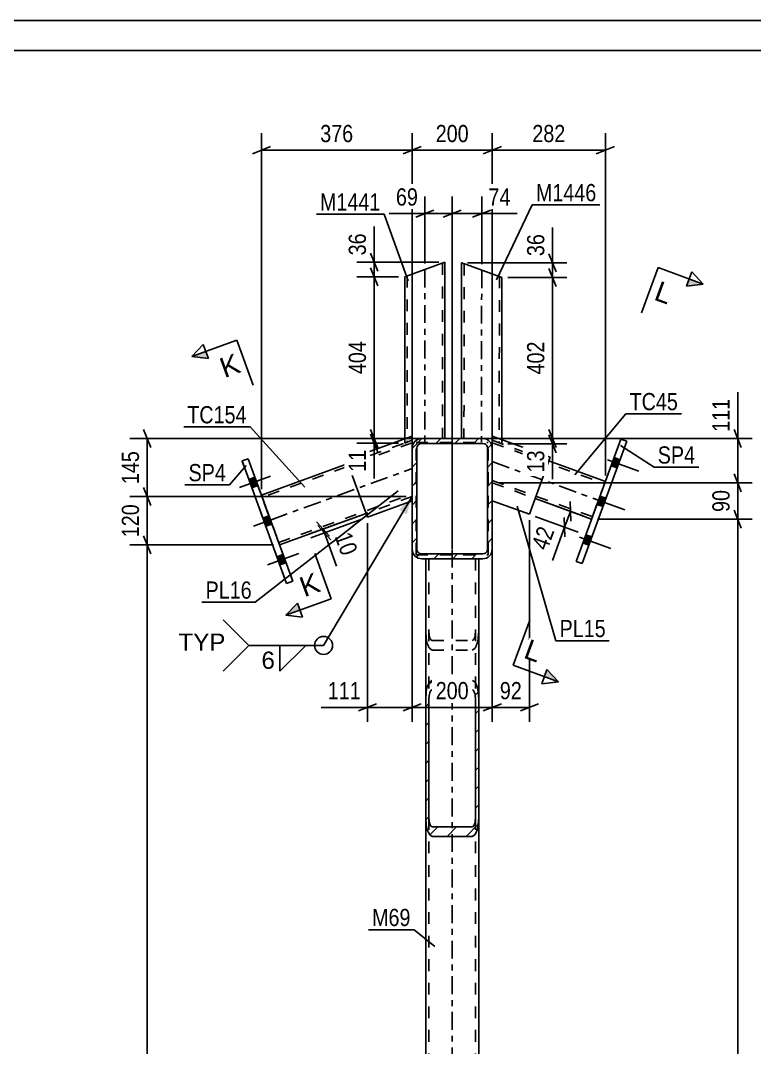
# Model space of a CAD drawing. Header units: millimetres. Extents: x -94 to 747, y -29 to 565.
# Drawn here: x 414.2 to 536.2, y 394 to 564.8 of the extents above; entities that cross this region are included whole.
import ezdxf

# ---------------------------------------------------------------- set-up
doc = ezdxf.new("R2010")
doc.units = ezdxf.units.MM
doc.linetypes.add('DXK_LINE_DOT2', pattern=[3.9198, 1.9599, -1.9599])
doc.linetypes.add('DXK_LINE_DOT3', pattern=[5.9187, 2.979, -0.9799, 0.9799, -0.9799])
doc.styles.add('Arial', font='ARIAL.TTF', dxfattribs={"height": 0.2})
doc.styles.add('Arial Narrow', font='ARIALN.TTF', dxfattribs={"height": 0.2})

# ---------------------------------------------------------------- blocks, each defined once
blk = doc.blocks.new('Unknown-708339396-24170')
at = {"color": 5, "linetype": 'Continuous'}
for p, q in [((746.57, 564.81), (-94.43, 564.81)), ((741.57, 559.81), (-89.43, 559.81))]:
    blk.add_line(p, q, dxfattribs=at)
blk = doc.blocks.new('Part-708339396-35506 - 35504')
at = {"linetype": 'Continuous'}
h = blk.add_hatch(dxfattribs=at)
h.set_pattern_fill('', scale=0.7, style=0, pattern_type=0)
h.set_pattern_definition([(45, (490.2597, 453.0879), (-1.57154, 1.57154), [])])
h.paths.add_polyline_path([(490.34, 451.88), (490.26, 453.09), (490.03, 454.11), (489.68, 454.79), (489.27, 455.03), (482.61, 455.03), (482.2, 454.79), (481.85, 454.11), (481.62, 453.09), (481.54, 451.88), (481.54, 432.23), (481.62, 431.02), (481.85, 430), (482.2, 429.32), (482.61, 429.08), (489.27, 429.08), (489.68, 429.32), (490.03, 430), (490.26, 431.02), (490.34, 432.23)])
h.paths.add_polyline_path([(489.77, 431.62), (489.65, 431.11), (489.48, 430.77), (489.27, 430.65), (482.61, 430.65), (482.4, 430.77), (482.23, 431.11), (482.11, 431.62), (482.07, 432.23), (482.07, 451.88), (482.11, 452.49), (482.23, 453), (482.4, 453.34), (482.61, 453.46), (489.27, 453.46), (489.48, 453.34), (489.65, 453), (489.77, 452.49), (489.81, 451.88), (489.81, 432.23)])
at = {"color": 2, "linetype": 'Continuous'}
for p, q in [((481.54, 475.26), (481.54, 451.88)), ((490.34, 475.26), (490.34, 451.88)), ((482.61, 455.03), (482.2, 454.79)), ((482.61, 455.03), (489.27, 455.03)), ((489.68, 454.79), (489.27, 455.03)), ((481.62, 453.09), (481.54, 451.88)), ((482.4, 453.34), (482.61, 453.46)), ((482.61, 453.46), (489.27, 453.46)), ((489.27, 453.46), (489.48, 453.34)), ((490.34, 451.88), (490.26, 453.09)), ((481.54, 432.23), (481.54, 451.88)), ((482.07, 451.88), (482.11, 452.49)), ((482.07, 432.23), (482.07, 451.88)), ((489.77, 452.49), (489.81, 451.88)), ((489.81, 432.23), (489.81, 451.88)), ((490.34, 432.23), (490.34, 451.88)), ((481.54, 432.23), (481.62, 431.02)), ((482.11, 431.62), (482.07, 432.23)), ((482.61, 430.65), (482.4, 430.77)), ((482.61, 430.65), (489.27, 430.65)), ((489.48, 430.77), (489.27, 430.65)), ((489.81, 432.23), (489.77, 431.62)), ((490.26, 431.02), (490.34, 432.23)), ((482.2, 429.32), (482.61, 429.08)), ((482.61, 429.08), (489.27, 429.08)), ((489.27, 429.08), (489.68, 429.32))]:
    blk.add_line(p, q, dxfattribs=at)
at = {"color": 7, "linetype": 'DXK_LINE_DOT2'}
for p, q in [((481.54, 475.26), (490.34, 475.26)), ((481.54, 475.26), (481.62, 475.26)), ((482.07, 475.26), (482.07, 432.23)), ((489.81, 475.26), (489.81, 432.23)), ((481.62, 462.03), (481.54, 463.23)), ((482.07, 463.23), (482.11, 462.63)), ((489.77, 462.63), (489.81, 463.23)), ((490.34, 463.23), (490.26, 462.03)), ((482.4, 461.78), (482.61, 461.66)), ((482.61, 461.66), (489.27, 461.66)), ((489.27, 461.66), (489.48, 461.78)), ((482.61, 460.08), (482.2, 460.32)), ((482.61, 460.08), (489.27, 460.08)), ((489.68, 460.32), (489.27, 460.08)), ((481.54, 451.88), (481.54, 432.23)), ((490.34, 451.88), (490.34, 432.23))]:
    blk.add_line(p, q, dxfattribs=at)
for centre, radius, start, end in [((485.29, 462.32), 3.68, 184.5911, 212.8753), ((483.95, 462.77), 1.84, 184.5911, 212.8753), ((487.93, 462.77), 1.84, 327.1247, 355.4089), ((486.59, 462.32), 3.68, 327.1247, 355.4089)]:
    blk.add_arc(centre, radius, start, end, dxfattribs=at)
at = {"color": 2, "linetype": 'Continuous'}
for centre, radius, start, end in [((485.29, 452.79), 3.68, 147.1247, 175.4089), ((486.59, 452.79), 3.68, 4.5911, 32.8753), ((483.95, 452.34), 1.84, 147.1247, 175.4089), ((487.93, 452.34), 1.84, 4.5911, 32.8753), ((485.29, 431.32), 3.68, 184.5911, 212.8753), ((483.95, 431.77), 1.84, 184.5911, 212.8753), ((487.93, 431.77), 1.84, 327.1247, 355.4089), ((486.59, 431.32), 3.68, 327.1247, 355.4089)]:
    blk.add_arc(centre, radius, start, end, dxfattribs=at)
blk = doc.blocks.new('Part-708339396-35505 - 35504')
at = {"linetype": 'Continuous'}
h = blk.add_hatch(dxfattribs=at)
h.set_pattern_fill('', scale=0.7, style=0, pattern_type=0)
h.set_pattern_definition([(45, (492.4858, 494.2755), (-1.57154, 1.57154), [])])
h.paths.add_polyline_path([(492.61, 493.66), (492.49, 494.28), (492.14, 494.79), (491.62, 495.14), (491.01, 495.26), (480.87, 495.26), (480.26, 495.14), (479.74, 494.79), (479.4, 494.28), (479.27, 493.66), (479.27, 476.86), (479.4, 476.25), (479.74, 475.73), (480.26, 475.38), (480.87, 475.26), (491.01, 475.26), (491.62, 475.38), (492.14, 475.73), (492.49, 476.25), (492.61, 476.86)])
h.paths.add_polyline_path([(491.75, 476.56), (491.57, 476.3), (491.31, 476.12), (491.01, 476.06), (480.87, 476.06), (480.57, 476.12), (480.31, 476.3), (480.14, 476.56), (480.07, 476.86), (480.07, 493.66), (480.14, 493.97), (480.31, 494.23), (480.57, 494.4), (480.87, 494.46), (491.01, 494.46), (491.31, 494.4), (491.57, 494.23), (491.75, 493.97), (491.81, 493.66), (491.81, 476.86)])
at = {"color": 7, "linetype": 'DXK_LINE_DOT2'}
for p, q in [((479.27, 493.66), (479.4, 494.28)), ((480.14, 493.97), (480.07, 493.66)), ((480.26, 495.14), (480.87, 495.26)), ((480.87, 494.46), (480.57, 494.4)), ((491.01, 495.26), (480.87, 495.26)), ((480.87, 494.46), (491.01, 494.46)), ((491.01, 495.26), (491.62, 495.14)), ((491.31, 494.4), (491.01, 494.46)), ((491.81, 493.66), (491.75, 493.97)), ((492.49, 494.28), (492.61, 493.66)), ((479.27, 493.66), (479.27, 476.86)), ((480.07, 476.86), (480.07, 493.66)), ((491.81, 476.86), (491.81, 493.66)), ((492.61, 476.86), (492.61, 493.66)), ((479.4, 476.25), (479.27, 476.86)), ((480.07, 476.86), (480.14, 476.56)), ((491.75, 476.56), (491.81, 476.86)), ((492.61, 476.86), (492.49, 476.25)), ((480.87, 475.26), (480.26, 475.38)), ((480.57, 476.12), (480.87, 476.06)), ((480.87, 476.06), (491.01, 476.06)), ((491.01, 475.26), (480.87, 475.26)), ((491.01, 476.06), (491.31, 476.12)), ((491.62, 475.38), (491.01, 475.26))]:
    blk.add_line(p, q, dxfattribs=at)
at = {"color": 2, "linetype": 'Continuous'}
for p, q in [((479.4, 494.28), (479.27, 493.66)), ((480.07, 493.66), (480.14, 493.97)), ((480.87, 495.26), (480.26, 495.14)), ((480.57, 494.4), (480.87, 494.46)), ((480.87, 495.26), (480.87, 495.26)), ((480.87, 495.26), (491.01, 495.26)), ((480.87, 494.46), (480.87, 494.46)), ((480.87, 494.46), (491.01, 494.46)), ((491.01, 495.26), (491.01, 495.26)), ((491.62, 495.14), (491.01, 495.26)), ((491.01, 494.46), (491.01, 494.46)), ((491.01, 494.46), (491.31, 494.4)), ((491.75, 493.97), (491.81, 493.66)), ((492.61, 493.66), (492.49, 494.28)), ((479.27, 493.66), (479.27, 493.66)), ((479.27, 476.86), (479.27, 493.66)), ((480.07, 493.66), (480.07, 493.66)), ((480.07, 476.86), (480.07, 493.66)), ((491.81, 493.66), (491.81, 493.66)), ((491.81, 476.86), (491.81, 493.66)), ((492.61, 493.66), (492.61, 493.66)), ((492.61, 476.86), (492.61, 493.66)), ((479.27, 476.86), (479.27, 476.86)), ((479.27, 476.86), (479.4, 476.25)), ((480.07, 476.86), (480.07, 476.86)), ((480.14, 476.56), (480.07, 476.86)), ((491.81, 476.86), (491.75, 476.56)), ((491.81, 476.86), (491.81, 476.86)), ((492.49, 476.25), (492.61, 476.86)), ((492.61, 476.86), (492.61, 476.86)), ((480.26, 475.38), (480.87, 475.26)), ((480.87, 476.06), (480.57, 476.12)), ((480.87, 476.06), (480.87, 476.06)), ((480.87, 476.06), (491.01, 476.06)), ((480.87, 475.26), (480.87, 475.26)), ((480.87, 475.26), (491.01, 475.26)), ((491.31, 476.12), (491.01, 476.06)), ((491.01, 476.06), (491.01, 476.06)), ((491.01, 475.26), (491.62, 475.38)), ((491.01, 475.26), (491.01, 475.26))]:
    blk.add_line(p, q, dxfattribs=at)
at = {"color": 7, "linetype": 'DXK_LINE_DOT3'}
blk.add_line((485.94, 485.26), (485.94, 485.26), dxfattribs=at)
at = {"color": 7, "linetype": 'DXK_LINE_DOT2'}
for centre, radius, start, end in [((480.87, 493.66), 1.6, 112.5, 157.5), ((480.87, 493.66), 0.8, 112.5, 157.5), ((491.01, 493.66), 0.8, 22.5, 67.5), ((491.01, 493.66), 1.6, 22.5, 67.5), ((480.87, 476.86), 1.6, 202.5, 247.5), ((480.87, 476.86), 0.8, 202.5, 247.5), ((491.01, 476.86), 0.8, 292.5, 337.5), ((491.01, 476.86), 1.6, 292.5, 337.5)]:
    blk.add_arc(centre, radius, start, end, dxfattribs=at)
at = {"color": 2, "linetype": 'Continuous'}
for centre, radius, start, end in [((480.87, 493.66), 1.6, 112.5, 157.5), ((480.87, 493.66), 0.8, 112.5, 157.5), ((491.01, 493.66), 0.8, 22.5, 67.5), ((491.01, 493.66), 1.6, 22.5, 67.5), ((480.87, 476.86), 1.6, 202.5, 247.5), ((480.87, 476.86), 0.8, 202.5, 247.5), ((491.01, 476.86), 0.8, 292.5, 337.5), ((491.01, 476.86), 1.6, 292.5, 337.5)]:
    blk.add_arc(centre, radius, start, end, dxfattribs=at)
blk = doc.blocks.new('Part-708339396-35509 - 35504')
at = {"color": 7, "linetype": 'DXK_LINE_DOT3'}
blk.add_line((485.94, 272.6), (485.94, 485.26), dxfattribs=at)
at = {"color": 7, "linetype": 'DXK_LINE_DOT2'}
for p, q in [((490.34, 475.26), (481.54, 475.26)), ((481.54, 475.26), (481.54, 432.23)), ((490.34, 475.26), (481.54, 475.26)), ((482.07, 475.26), (482.07, 282.6)), ((489.81, 475.26), (489.81, 282.6)), ((490.34, 475.26), (490.34, 432.23))]:
    blk.add_line(p, q, dxfattribs=at)
at = {"color": 2, "linetype": 'Continuous'}
for p, q in [((481.54, 432.23), (481.54, 325.64)), ((490.34, 432.23), (490.34, 325.64))]:
    blk.add_line(p, q, dxfattribs=at)
blk = doc.blocks.new('Part-708339396-35512 - 35504')
at = {"color": 7, "linetype": 'DXK_LINE_DOT2'}
for p, q in [((492.61, 494.97), (492.61, 487.88)), ((492.61, 494.97), (502, 491.55)), ((492.61, 494.55), (511.26, 487.76)), ((492.61, 488.31), (509.26, 482.24)), ((492.61, 487.88), (499.72, 485.29)), ((511.4, 488.13), (509.12, 481.87))]:
    blk.add_line(p, q, dxfattribs=at)
at = {"color": 7, "linetype": 'DXK_LINE_DOT3'}
blk.add_line((492.61, 491.43), (510.26, 485), dxfattribs=at)
at = {"color": 2, "linetype": 'Continuous'}
for p, q in [((511.4, 488.13), (502, 491.55)), ((499.72, 485.29), (509.12, 481.87))]:
    blk.add_line(p, q, dxfattribs=at)
blk = doc.blocks.new('Part-708339396-35532 - 35504')
at = {"color": 7, "linetype": 'DXK_LINE_DOT2'}
for p, q in [((479.27, 494.54), (454.35, 485.47)), ((468.62, 491.09), (479.27, 494.97)), ((479.27, 494.97), (479.27, 485.6)), ((454.22, 485.85), (457.23, 477.58)), ((457.23, 477.58), (454.22, 485.85)), ((454.22, 485.85), (454.22, 485.85)), ((454.22, 485.85), (454.22, 485.85)), ((454.35, 485.47), (454.35, 485.47)), ((457.09, 477.95), (479.27, 486.03)), ((479.27, 485.6), (471.63, 482.82)), ((457.09, 477.95), (457.09, 477.95)), ((457.23, 477.58), (457.23, 477.58)), ((457.23, 477.58), (457.23, 477.58))]:
    blk.add_line(p, q, dxfattribs=at)
at = {"color": 2, "linetype": 'Continuous'}
for p, q in [((454.22, 485.85), (468.62, 491.09)), ((457.23, 477.58), (471.63, 482.82))]:
    blk.add_line(p, q, dxfattribs=at)
at = {"color": 7, "linetype": 'DXK_LINE_DOT3'}
blk.add_line((455.72, 481.71), (479.27, 490.28), dxfattribs=at)
blk = doc.blocks.new('Part-708339396-35534 - 35504')
at = {"color": 2, "linetype": 'Continuous'}
for p, q in [((452.02, 491.89), (451.01, 491.53)), ((451.01, 491.53), (451.01, 491.53)), ((458.42, 471.17), (451.01, 491.53)), ((452.02, 491.89), (452.02, 491.89)), ((452.02, 491.89), (459.43, 471.53)), ((459.43, 471.53), (458.42, 471.17)), ((458.42, 471.17), (458.42, 471.17)), ((459.43, 471.53), (459.43, 471.53))]:
    blk.add_line(p, q, dxfattribs=at)
at = {"color": 7, "linetype": 'DXK_LINE_DOT2'}
for p, q in [((458.42, 471.17), (451.01, 491.53)), ((452.02, 491.89), (459.43, 471.53))]:
    blk.add_line(p, q, dxfattribs=at)
blk = doc.blocks.new('Part-708339396-35535 - 35504')
at = {"color": 2, "linetype": 'Continuous'}
for p, q in [((506.56, 474.82), (513.97, 495.18)), ((514.97, 494.82), (507.56, 474.46)), ((513.97, 495.18), (514.97, 494.82)), ((507.56, 474.46), (506.56, 474.82))]:
    blk.add_line(p, q, dxfattribs=at)
blk = doc.blocks.new('Part-708339396-35549 - 35504')
at = {"color": 2, "linetype": 'Continuous'}
for p, q in [((502.23, 492.18), (492.61, 495.68)), ((492.61, 495.68), (492.61, 493.66)), ((498.77, 482.66), (502.23, 492.18)), ((492.61, 484.9), (498.77, 482.66))]:
    blk.add_line(p, q, dxfattribs=at)
at = {"color": 7, "linetype": 'DXK_LINE_DOT2'}
blk.add_line((492.61, 493.66), (492.61, 484.9), dxfattribs=at)
blk = doc.blocks.new('Bolt-708339396-35621 - 35504')
at = {"linetype": 'Continuous'}
for points in [[(453.63, 487.44), (453.13, 488.82), (452.13, 488.46), (452.63, 487.08)], [(453.63, 487.44), (453.13, 488.82), (452.13, 488.46), (452.63, 487.08)], [(453.63, 487.44), (453.13, 488.82), (452.13, 488.46), (452.63, 487.08)], [(455.97, 481.02), (455.47, 482.4), (454.47, 482.04), (454.97, 480.66)], [(455.97, 481.02), (455.47, 482.4), (454.47, 482.04), (454.97, 480.66)], [(458.31, 474.6), (457.81, 475.98), (456.8, 475.61), (457.31, 474.24)], [(458.31, 474.6), (457.81, 475.98), (456.8, 475.61), (457.31, 474.24)], [(458.31, 474.6), (457.81, 475.98), (456.8, 475.61), (457.31, 474.24)]]:
    blk.add_hatch(color=1, dxfattribs=at).paths.add_polyline_path(points)
at = {"color": 1, "linetype": 'Continuous'}
for p, q in [((450.56, 487.11), (455.76, 489)), ((450.56, 487.11), (455.76, 489)), ((450.56, 487.11), (455.76, 489)), ((452.13, 488.46), (453.13, 488.82)), ((452.13, 488.46), (453.13, 488.82)), ((452.13, 488.46), (453.13, 488.82)), ((452.63, 487.08), (453.63, 487.44)), ((452.63, 487.08), (453.63, 487.44)), ((452.63, 487.08), (453.63, 487.44)), ((452.9, 480.69), (458.1, 482.58)), ((452.9, 480.69), (458.1, 482.58)), ((454.47, 482.04), (455.47, 482.4)), ((454.47, 482.04), (455.47, 482.4)), ((454.97, 480.66), (455.97, 481.02)), ((454.97, 480.66), (455.97, 481.02)), ((455.24, 474.26), (460.44, 476.16)), ((455.24, 474.26), (460.44, 476.16)), ((455.24, 474.26), (460.44, 476.16)), ((456.8, 475.61), (457.81, 475.98)), ((456.8, 475.61), (457.81, 475.98)), ((456.8, 475.61), (457.81, 475.98)), ((457.31, 474.24), (458.31, 474.6)), ((457.31, 474.24), (458.31, 474.6)), ((457.31, 474.24), (458.31, 474.6))]:
    blk.add_line(p, q, dxfattribs=at)
blk = doc.blocks.new('Part-708339396-35550 - 35504')
at = {"color": 2, "linetype": 'Continuous'}
for p, q in [((479.27, 495.68), (468.39, 491.72)), ((479.27, 495.68), (479.27, 493.66)), ((471.86, 482.2), (468.39, 491.72)), ((479.27, 484.9), (471.86, 482.2))]:
    blk.add_line(p, q, dxfattribs=at)
at = {"color": 7, "linetype": 'DXK_LINE_DOT2'}
blk.add_line((479.27, 493.66), (479.27, 484.9), dxfattribs=at)
blk = doc.blocks.new('Part-708339396-35561 - 35504')
at = {"color": 2, "linetype": 'Continuous'}
for p, q in [((484.7, 524.62), (478.04, 522.19)), ((484.7, 524.62), (484.7, 495.26)), ((478.04, 522.19), (478.04, 495.23)), ((480.87, 495.26), (479.27, 495.26))]:
    blk.add_line(p, q, dxfattribs=at)
at = {"color": 7, "linetype": 'DXK_LINE_DOT3'}
blk.add_line((481.37, 523.4), (481.37, 494.52), dxfattribs=at)
at = {"color": 7, "linetype": 'DXK_LINE_DOT2'}
for p, q in [((484.27, 524.46), (484.3, 524.47)), ((484.3, 524.47), (484.3, 495.26)), ((478.44, 522.34), (478.44, 494.66)), ((478.04, 494.52), (478.04, 495.23)), ((478.84, 494.81), (478.04, 494.52)), ((479.27, 494.97), (478.84, 494.81)), ((479.27, 495.26), (479.27, 494.97)), ((484.7, 495.26), (480.87, 495.26))]:
    blk.add_line(p, q, dxfattribs=at)
blk = doc.blocks.new('Part-708339396-35564 - 35504')
at = {"color": 2, "linetype": 'Continuous'}
for p, q in [((487.5, 495.26), (487.51, 524.5)), ((487.51, 524.5), (487.57, 524.48)), ((487.57, 524.48), (487.75, 524.41)), ((487.75, 524.41), (488.31, 524.21)), ((488.31, 524.21), (494.18, 522.07)), ((494.18, 522.07), (494.17, 495.11)), ((491.01, 495.26), (492.61, 495.26))]:
    blk.add_line(p, q, dxfattribs=at)
at = {"color": 7, "linetype": 'DXK_LINE_DOT2'}
for p, q in [((487.75, 524.41), (488.16, 524.26)), ((487.91, 524.35), (487.9, 495.26)), ((487.91, 524.35), (487.94, 524.34)), ((488, 524.32), (488.31, 524.21)), ((493.78, 522.22), (493.77, 494.55)), ((491.01, 495.26), (487.5, 495.26)), ((492.61, 495.26), (492.61, 494.97)), ((492.61, 494.97), (494.17, 494.41)), ((494.17, 495.11), (494.17, 494.41))]:
    blk.add_line(p, q, dxfattribs=at)
at = {"color": 7, "linetype": 'DXK_LINE_DOT3'}
blk.add_line((490.84, 523.28), (490.83, 494.41), dxfattribs=at)
blk = doc.blocks.new('Part-708339396-35572 - 35504')
at = {"color": 7, "linetype": 'DXK_LINE_DOT2'}
for p, q in [((479.94, 475.93), (479.94, 494.6)), ((479.94, 494.6), (491.94, 494.6)), ((491.94, 475.93), (491.94, 494.6)), ((479.94, 475.93), (491.94, 475.93))]:
    blk.add_line(p, q, dxfattribs=at)
blk = doc.blocks.new('Bolt-708339396-35622 - 35504')
at = {"linetype": 'Continuous'}
for points in [[(513.35, 490.37), (513.85, 491.75), (512.85, 492.11), (512.35, 490.73)], [(513.35, 490.37), (513.85, 491.75), (512.85, 492.11), (512.35, 490.73)], [(513.35, 490.37), (513.85, 491.75), (512.85, 492.11), (512.35, 490.73)], [(511.01, 483.95), (511.51, 485.33), (510.51, 485.69), (510.01, 484.31)], [(511.01, 483.95), (511.51, 485.33), (510.51, 485.69), (510.01, 484.31)], [(508.68, 477.53), (509.18, 478.9), (508.17, 479.27), (507.67, 477.89)], [(508.68, 477.53), (509.18, 478.9), (508.17, 479.27), (507.67, 477.89)], [(508.68, 477.53), (509.18, 478.9), (508.17, 479.27), (507.67, 477.89)]]:
    blk.add_hatch(color=1, dxfattribs=at).paths.add_polyline_path(points)
at = {"color": 1, "linetype": 'Continuous'}
for p, q in [((512.85, 492.11), (513.85, 491.75)), ((512.85, 492.11), (513.85, 491.75)), ((512.85, 492.11), (513.85, 491.75)), ((511.78, 491.72), (516.98, 489.83)), ((511.78, 491.72), (516.98, 489.83)), ((511.78, 491.72), (516.98, 489.83)), ((512.35, 490.73), (513.35, 490.37)), ((512.35, 490.73), (513.35, 490.37)), ((512.35, 490.73), (513.35, 490.37)), ((509.45, 485.3), (514.65, 483.41)), ((509.45, 485.3), (514.65, 483.41)), ((510.51, 485.69), (511.51, 485.33)), ((510.51, 485.69), (511.51, 485.33)), ((510.01, 484.31), (511.01, 483.95)), ((510.01, 484.31), (511.01, 483.95)), ((507.11, 478.88), (512.31, 476.98)), ((507.11, 478.88), (512.31, 476.98)), ((507.11, 478.88), (512.31, 476.98)), ((508.17, 479.27), (509.18, 478.9)), ((508.17, 479.27), (509.18, 478.9)), ((508.17, 479.27), (509.18, 478.9)), ((507.67, 477.89), (508.68, 477.53)), ((507.67, 477.89), (508.68, 477.53)), ((507.67, 477.89), (508.68, 477.53))]:
    blk.add_line(p, q, dxfattribs=at)
blk = doc.blocks.new('StraightDimension-708339396-38574 - 35504')
at = {"color": 7, "linetype": 'Continuous'}
for p, q in [((502, 526), (503.2, 523)), ((488.51, 524.5), (505, 524.5)), ((503.2, 520.57), (502, 523.57)), ((502.6, 522.07), (502.6, 524.5)), ((495.18, 522.07), (505, 522.07))]:
    blk.add_line(p, q, dxfattribs=at)
at = {"color": 0}
blk.add_wipeout([(501.85, 529.88), (497.65, 529.88), (497.65, 525.02), (501.85, 525.02)], dxfattribs=at)
at = {"color": 7, "linetype": 'Continuous'}
blk.add_line((502.6, 524.5), (502.6, 530.4), dxfattribs=at)
blk.add_line((502.6, 524.5), (502.6, 530.4), dxfattribs=at)
at = {"color": 3, "style": 'Arial Narrow'}
blk.add_text('36', height=2.863, rotation=90.0002, dxfattribs=at).set_placement((501.25, 525.62))
blk = doc.blocks.new('StraightDimension-708339396-38019 - 35504')
at = {"color": 7, "linetype": 'Continuous'}
for p, q in [((434.62, 496.76), (435.82, 493.76)), ((481.79, 495.26), (432.37, 495.26)), ((435.22, 485.6), (435.22, 495.26)), ((435.82, 484.1), (434.62, 487.1)), ((478.27, 485.6), (432.37, 485.6))]:
    blk.add_line(p, q, dxfattribs=at)
at = {"color": 0}
blk.add_wipeout([(434.47, 493.77), (430.27, 493.77), (430.27, 487.09), (434.47, 487.09)], dxfattribs=at)
at = {"color": 3, "style": 'Arial Narrow'}
blk.add_text('145', height=2.863, rotation=90.0002, dxfattribs=at).set_placement((433.87, 487.69))
blk = doc.blocks.new('StraightDimension-708339396-38020 - 35504')
at = {"color": 7, "linetype": 'Continuous'}
for p, q in [((434.62, 487.1), (435.82, 484.1)), ((478.27, 485.6), (432.37, 485.6)), ((435.22, 477.58), (435.22, 485.6)), ((435.82, 476.08), (434.62, 479.08)), ((456.23, 477.58), (432.37, 477.58))]:
    blk.add_line(p, q, dxfattribs=at)
at = {"color": 0}
blk.add_wipeout([(434.47, 484.93), (430.27, 484.93), (430.27, 478.25), (434.47, 478.25)], dxfattribs=at)
at = {"color": 3, "style": 'Arial Narrow'}
blk.add_text('120', height=2.863, rotation=90.0002, dxfattribs=at).set_placement((433.87, 478.85))
blk = doc.blocks.new('StraightDimension-708339396-38021 - 35504')
at = {"color": 7, "linetype": 'Continuous'}
for p, q in [((435.82, 476.08), (434.62, 479.08)), ((456.23, 477.58), (432.37, 477.58)), ((435.22, 273.27), (435.22, 477.58))]:
    blk.add_line(p, q, dxfattribs=at)
blk = doc.blocks.new('StraightDimension-708339396-38144 - 35504')
at = {"color": 7, "linetype": 'Continuous'}
for p, q in [((532.8, 496.76), (534, 493.76)), ((492.01, 495.26), (535.8, 495.26)), ((533.4, 487.88), (533.4, 495.26)), ((534, 486.38), (532.8, 489.38)), ((493.61, 487.88), (535.8, 487.88))]:
    blk.add_line(p, q, dxfattribs=at)
at = {"color": 0}
blk.add_wipeout([(532.65, 502.47), (528.45, 502.47), (528.45, 495.79), (532.65, 495.79)], dxfattribs=at)
at = {"color": 7, "linetype": 'Continuous'}
blk.add_line((533.4, 495.26), (533.4, 503), dxfattribs=at)
blk.add_line((533.4, 495.26), (533.4, 503), dxfattribs=at)
at = {"color": 3, "style": 'Arial Narrow'}
blk.add_text('111', height=2.863, rotation=90.0002, dxfattribs=at).set_placement((532.05, 496.39))
blk = doc.blocks.new('StraightDimension-708339396-38576 - 35504')
at = {"color": 7, "linetype": 'Continuous'}
for p, q in [((502, 496.76), (503.2, 493.76)), ((503.2, 492.91), (502, 495.91)), ((492.01, 495.26), (505, 495.26)), ((495.17, 494.41), (505, 494.41)), ((502.6, 494.41), (502.6, 495.26))]:
    blk.add_line(p, q, dxfattribs=at)
at = {"color": 0}
blk.add_wipeout([(501.85, 493.88), (497.65, 493.88), (497.65, 489.03), (501.85, 489.03)], dxfattribs=at)
at = {"color": 7, "linetype": 'Continuous'}
blk.add_line((502.6, 494.41), (502.6, 488.5), dxfattribs=at)
blk.add_line((502.6, 494.41), (502.6, 488.5), dxfattribs=at)
at = {"color": 3, "style": 'Arial Narrow'}
blk.add_text('13', height=2.863, rotation=90.0002, dxfattribs=at).set_placement((501.25, 489.63))
blk = doc.blocks.new('StraightDimension-708339396-38145 - 35504')
at = {"color": 7, "linetype": 'Continuous'}
for p, q in [((532.8, 489.38), (534, 486.38)), ((493.61, 487.88), (535.8, 487.88)), ((533.4, 481.87), (533.4, 487.88)), ((510.12, 481.87), (535.8, 481.87)), ((534, 480.37), (532.8, 483.37))]:
    blk.add_line(p, q, dxfattribs=at)
at = {"color": 0}
blk.add_wipeout([(532.65, 487.3), (528.45, 487.3), (528.45, 482.45), (532.65, 482.45)], dxfattribs=at)
at = {"color": 3, "style": 'Arial Narrow'}
blk.add_text('90', height=2.863, rotation=90.0002, dxfattribs=at).set_placement((532.05, 483.05))
blk = doc.blocks.new('StraightDimension-708339396-38146 - 35504')
at = {"color": 7, "linetype": 'Continuous'}
for p, q in [((510.12, 481.87), (535.8, 481.87)), ((534, 480.37), (532.8, 483.37)), ((533.4, 272.45), (533.4, 481.87))]:
    blk.add_line(p, q, dxfattribs=at)
blk = doc.blocks.new('StraightDimension-708339396-38414 - 35504')
at = {"color": 7, "linetype": 'Continuous'}
for p, q in [((492.61, 494.66), (492.61, 546.08)), ((511.4, 489.13), (511.4, 546.08)), ((494.11, 543.83), (491.11, 542.63)), ((509.9, 542.63), (512.9, 543.83)), ((492.61, 543.23), (511.4, 543.23))]:
    blk.add_line(p, q, dxfattribs=at)
at = {"color": 0}
blk.add_wipeout([(505.35, 543.98), (505.35, 548.18), (498.66, 548.18), (498.66, 543.98)], dxfattribs=at)
at = {"color": 3, "style": 'Arial Narrow'}
blk.add_text('282', height=2.863, dxfattribs=at).set_placement((499.26, 544.58))
blk = doc.blocks.new('StraightDimension-708339396-38415 - 35504')
at = {"color": 7, "linetype": 'Continuous'}
for p, q in [((479.27, 494.66), (479.27, 546.08)), ((492.61, 494.66), (492.61, 546.08)), ((480.77, 543.83), (477.77, 542.63)), ((491.11, 542.63), (494.11, 543.83)), ((479.27, 543.23), (492.61, 543.23))]:
    blk.add_line(p, q, dxfattribs=at)
at = {"color": 0}
blk.add_wipeout([(489.28, 543.98), (489.28, 548.18), (482.6, 548.18), (482.6, 543.98)], dxfattribs=at)
at = {"color": 3, "style": 'Arial Narrow'}
blk.add_text('200', height=2.863, dxfattribs=at).set_placement((483.2, 544.58))
blk = doc.blocks.new('StraightDimension-708339396-38416 - 35504')
at = {"color": 7, "linetype": 'Continuous'}
for p, q in [((454.22, 486.85), (454.22, 546.08)), ((479.27, 494.66), (479.27, 546.08)), ((455.72, 543.83), (452.72, 542.63)), ((477.77, 542.63), (480.77, 543.83)), ((454.22, 543.23), (479.27, 543.23))]:
    blk.add_line(p, q, dxfattribs=at)
at = {"color": 0}
blk.add_wipeout([(470.09, 543.98), (470.09, 548.18), (463.4, 548.18), (463.4, 543.98)], dxfattribs=at)
at = {"color": 3, "style": 'Arial Narrow'}
blk.add_text('376', height=2.863, dxfattribs=at).set_placement((464, 544.58))
blk = doc.blocks.new('StraightDimension-708339396-38457 - 35504')
at = {"color": 7, "linetype": 'Continuous'}
for p, q in [((485.94, 476.93), (485.94, 535.53)), ((490.84, 524.28), (490.84, 535.53)), ((484.44, 532.08), (487.44, 533.28)), ((492.34, 533.28), (489.34, 532.08)), ((485.94, 532.68), (490.84, 532.68))]:
    blk.add_line(p, q, dxfattribs=at)
at = {"color": 0}
blk.add_wipeout([(496.23, 533.43), (496.23, 537.63), (491.37, 537.63), (491.37, 533.43)], dxfattribs=at)
at = {"color": 7, "linetype": 'Continuous'}
blk.add_line((490.84, 532.68), (496.75, 532.68), dxfattribs=at)
blk.add_line((490.84, 532.68), (496.75, 532.68), dxfattribs=at)
at = {"color": 3, "style": 'Arial Narrow'}
blk.add_text('74', height=2.863, dxfattribs=at).set_placement((491.97, 534.03))
blk = doc.blocks.new('StraightDimension-708339396-38458 - 35504')
at = {"color": 7, "linetype": 'Continuous'}
for p, q in [((481.37, 524.4), (481.37, 535.53)), ((485.94, 476.93), (485.94, 535.53)), ((479.87, 532.08), (482.87, 533.28)), ((487.44, 533.28), (484.44, 532.08)), ((481.37, 532.68), (485.94, 532.68))]:
    blk.add_line(p, q, dxfattribs=at)
at = {"color": 0}
blk.add_wipeout([(480.85, 533.43), (480.85, 537.63), (475.99, 537.63), (475.99, 533.43)], dxfattribs=at)
at = {"color": 7, "linetype": 'Continuous'}
blk.add_line((481.37, 532.68), (475.47, 532.68), dxfattribs=at)
blk.add_line((481.37, 532.68), (475.47, 532.68), dxfattribs=at)
at = {"color": 3, "style": 'Arial Narrow'}
blk.add_text('69', height=2.863, dxfattribs=at).set_placement((476.59, 534.03))
blk = doc.blocks.new('StraightDimension-708339396-38482 - 35504')
at = {"color": 7, "linetype": 'Continuous'}
for p, q in [((483.7, 524.62), (470.1, 524.62)), ((472.35, 526.12), (473.55, 523.12)), ((472.95, 522.19), (472.95, 524.62)), ((473.55, 520.69), (472.35, 523.69)), ((477.04, 522.19), (470.1, 522.19))]:
    blk.add_line(p, q, dxfattribs=at)
at = {"color": 0}
blk.add_wipeout([(472.2, 530), (468, 530), (468, 525.14), (472.2, 525.14)], dxfattribs=at)
at = {"color": 7, "linetype": 'Continuous'}
blk.add_line((472.95, 524.62), (472.95, 530.52), dxfattribs=at)
blk.add_line((472.95, 524.62), (472.95, 530.52), dxfattribs=at)
at = {"color": 3, "style": 'Arial Narrow'}
blk.add_text('36', height=2.863, rotation=90.0002, dxfattribs=at).set_placement((471.6, 525.74))
blk = doc.blocks.new('StraightDimension-708339396-38483 - 35504')
at = {"color": 7, "linetype": 'Continuous'}
for p, q in [((473.55, 520.69), (472.35, 523.69)), ((477.04, 522.19), (470.1, 522.19)), ((472.95, 495.26), (472.95, 522.19)), ((472.35, 496.76), (473.55, 493.76)), ((479.87, 495.26), (470.1, 495.26))]:
    blk.add_line(p, q, dxfattribs=at)
at = {"color": 0}
blk.add_wipeout([(472.2, 512.07), (468, 512.07), (468, 505.38), (472.2, 505.38)], dxfattribs=at)
at = {"color": 3, "style": 'Arial Narrow'}
blk.add_text('404', height=2.863, rotation=90.0002, dxfattribs=at).set_placement((471.6, 505.98))
blk = doc.blocks.new('StraightDimension-708339396-38484 - 35504')
at = {"color": 7, "linetype": 'Continuous'}
for p, q in [((472.35, 496.76), (473.55, 493.76)), ((473.55, 493.02), (472.35, 496.02)), ((479.87, 495.26), (470.1, 495.26)), ((477.04, 494.52), (470.1, 494.52)), ((472.95, 494.52), (472.95, 495.26))]:
    blk.add_line(p, q, dxfattribs=at)
at = {"color": 0}
blk.add_wipeout([(472.2, 493.99), (468, 493.99), (468, 489.14), (472.2, 489.14)], dxfattribs=at)
at = {"color": 7, "linetype": 'Continuous'}
blk.add_line((472.95, 494.52), (472.95, 488.61), dxfattribs=at)
blk.add_line((472.95, 494.52), (472.95, 488.61), dxfattribs=at)
at = {"color": 3, "style": 'Arial Narrow'}
blk.add_text('11', height=2.863, rotation=90.0002, dxfattribs=at).set_placement((471.6, 489.74))
blk = doc.blocks.new('StraightDimension-708339396-38575 - 35504')
at = {"color": 7, "linetype": 'Continuous'}
for p, q in [((503.2, 520.57), (502, 523.57)), ((495.18, 522.07), (505, 522.07)), ((502.6, 495.26), (502.6, 522.07)), ((502, 496.76), (503.2, 493.76)), ((492.01, 495.26), (505, 495.26))]:
    blk.add_line(p, q, dxfattribs=at)
at = {"color": 0}
blk.add_wipeout([(501.85, 512.01), (497.65, 512.01), (497.65, 505.33), (501.85, 505.33)], dxfattribs=at)
at = {"color": 3, "style": 'Arial Narrow'}
blk.add_text('402', height=2.863, rotation=90.0002, dxfattribs=at).set_placement((501.25, 505.93))
blk = doc.blocks.new('StraightDimension-708339396-38860 - 35504')
at = {"color": 7, "linetype": 'Continuous'}
for p, q in [((500.66, 484.95), (507.85, 482.33)), ((505.54, 484.77), (505.64, 481.54)), ((499.71, 482.31), (506.89, 479.7)), ((504.68, 478.91), (504.58, 482.14)), ((504.63, 480.52), (505.59, 483.15))]:
    blk.add_line(p, q, dxfattribs=at)
at = {"color": 0}
blk.add_wipeout([(503.75, 480.28), (499.8, 481.72), (498.14, 477.16), (502.09, 475.72)], dxfattribs=at)
at = {"color": 7, "linetype": 'Continuous'}
blk.add_line((504.63, 480.52), (502.61, 474.97), dxfattribs=at)
blk.add_line((504.63, 480.52), (502.61, 474.97), dxfattribs=at)
at = {"color": 3, "style": 'Arial Narrow'}
blk.add_text('42', height=2.863, rotation=69.9983, dxfattribs=at).set_placement((501.73, 476.49))
blk = doc.blocks.new('StraightDimension-708339396-38877 - 35504')
at = {"color": 7, "linetype": 'Continuous'}
for p, q in [((470.69, 482.48), (462.22, 479.4)), ((470.92, 481.86), (462.45, 478.77)), ((463.4, 481.42), (465.55, 479.01)), ((465.78, 478.39), (463.63, 480.8)), ((464.48, 480.22), (464.7, 479.6))]:
    blk.add_line(p, q, dxfattribs=at)
at = {"color": 0}
blk.add_wipeout([(467.25, 474.79), (471.2, 476.23), (469.54, 480.79), (465.59, 479.36)], dxfattribs=at)
at = {"color": 7, "linetype": 'Continuous'}
blk.add_line((464.7, 479.6), (466.72, 474.05), dxfattribs=at)
blk.add_line((464.7, 479.6), (466.72, 474.05), dxfattribs=at)
at = {"color": 3, "style": 'Arial Narrow'}
blk.add_text('10', height=2.863, rotation=-69.9983, dxfattribs=at).set_placement((466.36, 479))
blk = doc.blocks.new('StraightDimension-708339396-39011 - 35504')
at = {"color": 7, "linetype": 'Continuous'}
for p, q in [((492.61, 483.9), (492.61, 448.14)), ((498.77, 481.66), (498.77, 448.14)), ((491.11, 449.94), (494.11, 451.14)), ((500.27, 451.14), (497.27, 449.94)), ((492.61, 450.54), (498.77, 450.54))]:
    blk.add_line(p, q, dxfattribs=at)
at = {"color": 0}
blk.add_wipeout([(498.12, 451.29), (498.12, 455.49), (493.26, 455.49), (493.26, 451.29)], dxfattribs=at)
at = {"color": 3, "style": 'Arial Narrow'}
blk.add_text('92', height=2.863, dxfattribs=at).set_placement((493.86, 451.89))
blk = doc.blocks.new('StraightDimension-708339396-39012 - 35504')
at = {"color": 7, "linetype": 'Continuous'}
for p, q in [((479.27, 483.9), (479.27, 448.14)), ((492.61, 483.9), (492.61, 448.14)), ((480.77, 451.14), (477.77, 449.94)), ((491.11, 449.94), (494.11, 451.14)), ((479.27, 450.54), (492.61, 450.54))]:
    blk.add_line(p, q, dxfattribs=at)
at = {"color": 0}
blk.add_wipeout([(489.28, 451.29), (489.28, 455.49), (482.6, 455.49), (482.6, 451.29)], dxfattribs=at)
at = {"color": 3, "style": 'Arial Narrow'}
blk.add_text('200', height=2.863, dxfattribs=at).set_placement((483.2, 451.89))
blk = doc.blocks.new('StraightDimension-708339396-39013 - 35504')
at = {"color": 7, "linetype": 'Continuous'}
for p, q in [((479.27, 483.9), (479.27, 448.14)), ((471.86, 481.2), (471.86, 448.14)), ((470.36, 449.94), (473.36, 451.14)), ((480.77, 451.14), (477.77, 449.94)), ((471.86, 450.54), (479.27, 450.54))]:
    blk.add_line(p, q, dxfattribs=at)
at = {"color": 0}
blk.add_wipeout([(471.34, 451.29), (471.34, 455.49), (464.65, 455.49), (464.65, 451.29)], dxfattribs=at)
at = {"color": 7, "linetype": 'Continuous'}
blk.add_line((471.86, 450.54), (464.13, 450.54), dxfattribs=at)
blk.add_line((471.86, 450.54), (464.13, 450.54), dxfattribs=at)
at = {"color": 3, "style": 'Arial Narrow'}
blk.add_text('111', height=2.863, dxfattribs=at).set_placement((465.25, 451.89))
blk = doc.blocks.new('Mark-708339396-37473 - 35504')
at = {"color": 0}
blk.add_wipeout([(452.61, 468.62), (452.61, 471.62), (444.94, 471.62), (444.94, 468.62)], dxfattribs=at)
blk.add_wipeout([(452.61, 468.62), (452.61, 471.62), (444.94, 471.62), (444.94, 468.62)], dxfattribs=at)
at = {"color": 30, "linetype": 'Continuous'}
for p in [(476.97, 486.59), (444.34, 468.02)]:
    blk.add_line(p, (453.21, 468.02), dxfattribs=at)
at = {"color": 3, "style": 'Arial Narrow'}
blk.add_text('PL16', height=2.863, dxfattribs=at).set_placement((444.94, 468.62))
blk = doc.blocks.new('Mark-708339396-37440 - 35504')
at = {"color": 0}
blk.add_wipeout([(479.02, 414.15), (479.02, 417.15), (472.62, 417.15), (472.62, 414.15)], dxfattribs=at)
blk.add_wipeout([(479.02, 414.15), (479.02, 417.15), (472.62, 417.15), (472.62, 414.15)], dxfattribs=at)
at = {"color": 30, "linetype": 'Continuous'}
for p in [(472.02, 413.55), (483.05, 410.75)]:
    blk.add_line(p, (479.62, 413.55), dxfattribs=at)
at = {"color": 3, "style": 'Arial Narrow'}
blk.add_text('M69', height=2.863, dxfattribs=at).set_placement((472.62, 414.15))
blk = doc.blocks.new('WeldMark-708339396-43261 - 35504')
at = {"linetype": 'Continuous'}
blk.add_hatch(color=30, dxfattribs=at).paths.add_polyline_path([(477.1, 483.41), (479.27, 485.6), (478.39, 482.64)])
at = {"color": 30, "linetype": 'Continuous'}
blk.add_line((479.27, 485.6), (464.55, 460.85), dxfattribs=at)
at = {"color": 3, "linetype": 'Continuous'}
for q in [(447.84, 465.13), (447.84, 456.56)]:
    blk.add_line((452.13, 460.85), q, dxfattribs=at)
for start, end in [(90, 270), (270, 90)]:
    blk.add_arc((464.55, 460.85), 1.5, start, end, dxfattribs=at)
at = {"color": 0}
blk.add_wipeout([(456.65, 456.75), (456.65, 460.15), (454.03, 460.15), (454.03, 456.75)], dxfattribs=at)
at = {"color": 30, "linetype": 'Continuous'}
blk.add_line((452.13, 460.85), (464.55, 460.85), dxfattribs=at)
at = {"color": 3, "linetype": 'Continuous'}
for p, q in [((457.31, 460.85), (461.59, 460.85)), ((461.59, 460.85), (457.31, 456.56)), ((457.31, 456.56), (457.31, 460.85))]:
    blk.add_line(p, q, dxfattribs=at)
at = {"color": 3, "style": 'Arial'}
blk.add_text('6', height=2.87, dxfattribs=at).set_placement((454.23, 456.95))
at = {"color": 0, "linetype": 'Continuous'}
blk.add_wipeout([(448.23, 459.95), (448.23, 462.95), (440.45, 462.95), (440.45, 459.95)], dxfattribs=at)
blk.add_wipeout([(448.23, 459.95), (448.23, 462.95), (440.45, 462.95), (440.45, 459.95)], dxfattribs=at)
at = {"color": 3, "linetype": 'Continuous', "style": 'Arial'}
blk.add_text('TYP', height=2.865, dxfattribs=at).set_placement((440.45, 459.95))
blk = doc.blocks.new('SectionMark-708339396-39629 - 35504')
at = {"linetype": 'Continuous'}
for points in [[(524.9, 520.64), (525.33, 521.82), (527.68, 520.96)], [(501.25, 455.66), (501.68, 456.83), (503.6, 454.8)]]:
    blk.add_hatch(color=6, dxfattribs=at).paths.add_polyline_path(points)
at = {"color": 6, "linetype": 'Continuous'}
for p, q in [((524.9, 520.64), (525.76, 522.99)), ((525.76, 522.99), (527.68, 520.96)), ((527.68, 520.96), (524.9, 520.64)), ((501.68, 456.83), (500.82, 454.48)), ((503.6, 454.8), (501.68, 456.83)), ((503.6, 454.8), (500.82, 454.48))]:
    blk.add_line(p, q, dxfattribs=at)
at = {"color": 0, "linetype": 'Continuous'}
for points in [[(521.74, 517.54), (522.94, 520.83), (520.5, 521.71), (519.3, 518.42)], [(500.06, 457.95), (501.25, 461.24), (498.81, 462.13), (497.62, 458.84)]]:
    blk.add_wipeout(points, dxfattribs=at)
at = {"color": 6, "linetype": 'Continuous'}
for p, q in [((520.16, 523.7), (517.42, 516.18)), ((520.16, 523.7), (527.68, 520.96)), ((496.08, 457.54), (498.82, 465.06)), ((496.08, 457.54), (503.6, 454.8))]:
    blk.add_line(p, q, dxfattribs=at)
at = {"color": 3, "linetype": 'Continuous', "style": 'Arial'}
for p in [(519.3, 518.42), (497.62, 458.84)]:
    blk.add_text('L', height=3.34, rotation=-20.002, dxfattribs=at).set_placement(p)
blk = doc.blocks.new('Mark-708339396-37464 - 35504')
at = {"color": 0}
blk.add_wipeout([(526.32, 491.1), (526.32, 494.1), (520.11, 494.1), (520.11, 491.1)], dxfattribs=at)
blk.add_wipeout([(526.32, 491.1), (526.32, 494.1), (520.11, 494.1), (520.11, 491.1)], dxfattribs=at)
at = {"color": 30, "linetype": 'Continuous'}
for p, q in [((513.94, 494.08), (519.51, 490.5)), ((519.51, 490.5), (526.92, 490.5))]:
    blk.add_line(p, q, dxfattribs=at)
at = {"color": 3, "style": 'Arial Narrow'}
blk.add_text('SP4', height=2.863, dxfattribs=at).set_placement((520.11, 491.1))
blk = doc.blocks.new('Mark-708339396-37461 - 35504')
at = {"color": 0}
blk.add_wipeout([(448.32, 488.16), (448.32, 491.16), (442.11, 491.16), (442.11, 488.16)], dxfattribs=at)
blk.add_wipeout([(448.32, 488.16), (448.32, 491.16), (442.11, 491.16), (442.11, 488.16)], dxfattribs=at)
at = {"color": 30, "linetype": 'Continuous'}
for p in [(451.68, 490.8), (441.51, 487.56)]:
    blk.add_line(p, (448.92, 487.56), dxfattribs=at)
at = {"color": 3, "style": 'Arial Narrow'}
blk.add_text('SP4', height=2.863, dxfattribs=at).set_placement((442.11, 488.16))
blk = doc.blocks.new('Mark-708339396-37443 - 35504')
at = {"color": 0}
blk.add_wipeout([(523.47, 499.98), (523.47, 502.98), (515.43, 502.98), (515.43, 499.98)], dxfattribs=at)
blk.add_wipeout([(523.47, 499.98), (523.47, 502.98), (515.43, 502.98), (515.43, 499.98)], dxfattribs=at)
at = {"color": 30, "linetype": 'Continuous'}
for p, q in [((506.34, 489.2), (514.83, 499.38)), ((514.83, 499.38), (524.07, 499.38))]:
    blk.add_line(p, q, dxfattribs=at)
at = {"color": 3, "style": 'Arial Narrow'}
blk.add_text('TC45', height=2.863, dxfattribs=at).set_placement((515.43, 499.98))
blk = doc.blocks.new('Mark-708339396-37470 - 35504')
at = {"color": 0}
blk.add_wipeout([(511.46, 462.23), (511.46, 465.23), (503.79, 465.23), (503.79, 462.23)], dxfattribs=at)
blk.add_wipeout([(511.46, 462.23), (511.46, 465.23), (503.79, 465.23), (503.79, 462.23)], dxfattribs=at)
at = {"color": 30, "linetype": 'Continuous'}
for p, q in [((496.73, 484), (503.19, 461.63)), ((503.19, 461.63), (512.06, 461.63))]:
    blk.add_line(p, q, dxfattribs=at)
at = {"color": 3, "style": 'Arial Narrow'}
blk.add_text('PL15', height=2.863, dxfattribs=at).set_placement((503.79, 462.23))
blk = doc.blocks.new('Mark-708339396-37455 - 35504')
at = {"color": 0}
blk.add_wipeout([(451.76, 497.79), (451.76, 500.79), (441.9, 500.79), (441.9, 497.79)], dxfattribs=at)
blk.add_wipeout([(451.76, 497.79), (451.76, 500.79), (441.9, 500.79), (441.9, 497.79)], dxfattribs=at)
at = {"color": 30, "linetype": 'Continuous'}
for p in [(441.3, 497.19), (461.46, 487.18)]:
    blk.add_line(p, (452.36, 497.19), dxfattribs=at)
at = {"color": 3, "style": 'Arial Narrow'}
blk.add_text('TC154', height=2.863, dxfattribs=at).set_placement((441.9, 497.79))
blk = doc.blocks.new('Mark-708339396-37482 - 35504')
at = {"color": 0}
blk.add_wipeout([(474.01, 533.18), (474.01, 536.18), (463.96, 536.18), (463.96, 533.18)], dxfattribs=at)
blk.add_wipeout([(474.01, 533.18), (474.01, 536.18), (463.96, 536.18), (463.96, 533.18)], dxfattribs=at)
at = {"color": 30, "linetype": 'Continuous'}
for p in [(463.36, 532.58), (478.63, 521.5)]:
    blk.add_line(p, (474.61, 532.58), dxfattribs=at)
at = {"color": 3, "style": 'Arial Narrow'}
blk.add_text('M1441', height=2.863, dxfattribs=at).set_placement((463.96, 533.18))
blk = doc.blocks.new('Mark-708339396-37485 - 35504')
at = {"color": 0}
blk.add_wipeout([(509.91, 534.75), (509.91, 537.75), (499.86, 537.75), (499.86, 534.75)], dxfattribs=at)
blk.add_wipeout([(509.91, 534.75), (509.91, 537.75), (499.86, 537.75), (499.86, 534.75)], dxfattribs=at)
at = {"color": 30, "linetype": 'Continuous'}
for p, q in [((493.33, 521.65), (499.26, 534.15)), ((499.26, 534.15), (510.51, 534.15))]:
    blk.add_line(p, q, dxfattribs=at)
at = {"color": 3, "style": 'Arial Narrow'}
blk.add_text('M1446', height=2.863, dxfattribs=at).set_placement((499.86, 534.75))
blk = doc.blocks.new('SectionMark-708339396-39450 - 35504')
at = {"linetype": 'Continuous'}
for points in [[(444.98, 509.76), (445.41, 508.59), (442.63, 508.9)], [(460.22, 467.9), (460.64, 466.72), (458.29, 465.87)]]:
    blk.add_hatch(color=6, dxfattribs=at).paths.add_polyline_path(points)
at = {"color": 6, "linetype": 'Continuous'}
for p, q in [((442.63, 508.9), (444.55, 510.93)), ((445.41, 508.59), (444.55, 510.93)), ((442.63, 508.9), (445.41, 508.59)), ((458.29, 465.87), (460.22, 467.9)), ((460.22, 467.9), (461.07, 465.55)), ((461.07, 465.55), (458.29, 465.87))]:
    blk.add_line(p, q, dxfattribs=at)
at = {"color": 0, "linetype": 'Continuous'}
for points in [[(451, 506.37), (449.81, 509.65), (446.88, 508.59), (448.08, 505.3)], [(464.27, 469.91), (463.08, 473.2), (460.15, 472.13), (461.35, 468.84)]]:
    blk.add_wipeout(points, dxfattribs=at)
at = {"color": 6, "linetype": 'Continuous'}
for p, q in [((450.15, 511.64), (442.63, 508.9)), ((450.15, 511.64), (452.88, 504.12)), ((465.81, 468.61), (463.08, 476.12)), ((465.81, 468.61), (458.29, 465.87))]:
    blk.add_line(p, q, dxfattribs=at)
at = {"color": 3, "linetype": 'Continuous', "style": 'Arial'}
for p in [(448.08, 505.3), (461.35, 468.84)]:
    blk.add_text('K', height=3.34, rotation=20.002, dxfattribs=at).set_placement(p)

msp = doc.modelspace()

# ---------------------------------------------------------------- block references
for name in ['Unknown-708339396-24170', 'Part-708339396-35561 - 35504', 'Part-708339396-35564 - 35504', 'Part-708339396-35550 - 35504', 'Part-708339396-35549 - 35504', 'Part-708339396-35532 - 35504', 'Part-708339396-35505 - 35504', 'Part-708339396-35572 - 35504', 'Part-708339396-35512 - 35504', 'Part-708339396-35535 - 35504', 'Bolt-708339396-35622 - 35504', 'Part-708339396-35534 - 35504', 'Bolt-708339396-35621 - 35504', 'Part-708339396-35509 - 35504', 'Part-708339396-35506 - 35504']:
    msp.add_blockref(name, (0, 0))

# ---------------------------------------------------------------- next in the draw order: block references
for name in ['StraightDimension-708339396-38574 - 35504', 'StraightDimension-708339396-38144 - 35504', 'StraightDimension-708339396-38019 - 35504']:
    msp.add_blockref(name, (0, 0))

# ---------------------------------------------------------------- next in the draw order: block references
for name in ['StraightDimension-708339396-38576 - 35504', 'StraightDimension-708339396-38020 - 35504']:
    msp.add_blockref(name, (0, 0))

# ---------------------------------------------------------------- next in the draw order: block references
for name in ['Mark-708339396-37461 - 35504', 'StraightDimension-708339396-38145 - 35504', 'StraightDimension-708339396-38021 - 35504']:
    msp.add_blockref(name, (0, 0))

# ---------------------------------------------------------------- next in the draw order: block references
for name in ['StraightDimension-708339396-38414 - 35504', 'StraightDimension-708339396-38877 - 35504', 'StraightDimension-708339396-38146 - 35504', 'Mark-708339396-37440 - 35504']:
    msp.add_blockref(name, (0, 0))

# ---------------------------------------------------------------- next in the draw order: block references
for name in ['StraightDimension-708339396-38415 - 35504', 'StraightDimension-708339396-38860 - 35504']:
    msp.add_blockref(name, (0, 0))

# ---------------------------------------------------------------- next in the draw order: block references
for name in ['StraightDimension-708339396-38416 - 35504', 'StraightDimension-708339396-38457 - 35504']:
    msp.add_blockref(name, (0, 0))

# ---------------------------------------------------------------- next in the draw order: block references
for name in ['StraightDimension-708339396-38458 - 35504', 'StraightDimension-708339396-38575 - 35504', 'StraightDimension-708339396-39011 - 35504']:
    msp.add_blockref(name, (0, 0))

# ---------------------------------------------------------------- next in the draw order: block references
for name in ['StraightDimension-708339396-38482 - 35504', 'SectionMark-708339396-39629 - 35504', 'StraightDimension-708339396-39012 - 35504']:
    msp.add_blockref(name, (0, 0))

# ---------------------------------------------------------------- next in the draw order: block references
for name in ['Mark-708339396-37485 - 35504', 'StraightDimension-708339396-38483 - 35504', 'Mark-708339396-37464 - 35504', 'StraightDimension-708339396-39013 - 35504', 'Mark-708339396-37470 - 35504']:
    msp.add_blockref(name, (0, 0))

# ---------------------------------------------------------------- next in the draw order: block references
for name in ['Mark-708339396-37482 - 35504', 'Mark-708339396-37443 - 35504', 'StraightDimension-708339396-38484 - 35504', 'Mark-708339396-37473 - 35504']:
    msp.add_blockref(name, (0, 0))

# ---------------------------------------------------------------- next in the draw order: block references
for name in ['Mark-708339396-37455 - 35504', 'WeldMark-708339396-43261 - 35504']:
    msp.add_blockref(name, (0, 0))

# ---------------------------------------------------------------- next in the draw order: block references
msp.add_blockref('SectionMark-708339396-39450 - 35504', (0, 0))

doc.saveas('drawing.dxf')
